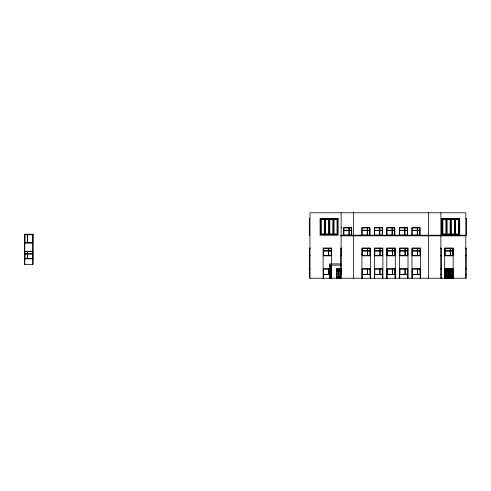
<?xml version="1.0" encoding="UTF-8"?>
<svg xmlns="http://www.w3.org/2000/svg" width="491" height="491" viewBox="0 0 491 491"><rect width="100%" height="100%" fill="white"/><g stroke="black" fill="none" stroke-linecap="round" stroke-linejoin="round"><path stroke-width="0.74" d="M336.746 273.8L336.973 273.561L336.666 273.696M336.734 273.726L337.342 273.677M448.553 273.8C447.952 273.309 448.645 274.61 448.455 271.069L447.178 271.069L447.178 276.206L448.455 276.206L448.338 273.548L448.645 273.591M448.179 273.677L448.559 273.591M448.308 273.647L448.608 273.64M449.897 273.677L449.824 273.671M339.238 270.774C339.631 269.295 337.121 269.295 337.513 270.774M447.786 270.774C448.179 269.295 445.675 269.295 446.061 270.774M451.788 270.774C452.18 269.295 449.676 269.295 450.069 270.774M336.992 273.696L336.844 276.206L338.127 276.206L338.127 271.069L336.844 271.069L336.986 273.843M449.216 273.647L449.59 273.585L449.222 273.696M449.222 273.604L449.535 273.573L449.265 273.775M336.918 273.61L337.151 273.671M309.956 218.378L309.336 218.378L309.336 235.214L309.956 235.214M465.824 218.378L466.45 218.378L466.45 235.214L340.508 235.214L340.508 235.833L465.824 235.833M341.135 227.732L341.754 227.732M24.802 242.99L32.805 242.99M309.956 248.053L309.649 248.053L309.649 278.231L466.137 278.231L466.137 248.053L465.824 248.053M341.135 248.053L340.822 248.053L340.822 278.231M440.887 248.053L441.2 248.053L441.2 278.231M309.649 248.305L310.269 248.305M340.822 248.305L341.441 248.305L341.441 255.786L340.822 255.786M440.574 248.305L441.2 248.305M465.517 248.305L466.137 248.305M24.802 251.306L32.805 251.306M309.649 255.786L310.269 255.786M440.574 255.786L441.2 255.786M465.517 255.786L466.137 255.786M24.802 258.788L32.805 258.788M341.135 263.894L329.627 263.894L329.627 265.14L341.135 265.14M309.649 268.878L310.269 268.878M340.822 268.878L341.441 268.878L341.441 274.494L340.822 274.494M440.574 268.878L441.2 268.878M444.926 268.878L452.929 268.878M465.517 268.878L466.137 268.878M336.623 270.774L340.128 270.774M445.177 270.774L448.676 270.774M449.179 270.774L452.677 270.774M336.623 270.836L340.128 270.836M445.177 270.836L448.676 270.836M449.179 270.836L452.677 270.836M309.649 274.494L309.956 274.494M323.36 274.494L331.37 274.494M362.174 274.494L370.183 274.494M374.639 274.494L382.642 274.494M387.049 274.494L395.059 274.494M399.748 274.494L407.757 274.494M412.201 274.494L420.21 274.494M440.574 274.494L441.2 274.494M465.824 274.494L466.137 274.494M336.623 276.501L340.128 276.501M445.177 276.501L448.676 276.439M449.179 276.439L452.677 276.501M449.333 273.806L449.4 271.069L450.677 271.069L450.677 276.206L449.4 276.206L449.265 273.665M465.824 278.231L465.824 212.769L309.956 212.769L309.956 278.231M459.717 235.214L459.717 218.378L441.636 218.378L441.636 235.214M459.091 219.004L459.091 234.588M454.985 219.004L454.979 234.588M453.181 278.231L453.181 248.053L444.674 248.053L444.674 278.231M452.929 278.231L452.929 268.841L444.926 268.841L444.926 278.231M452.708 278.231L452.708 269.074L449.148 269.074L449.148 278.231M452.677 269.105L452.677 278.176M450.983 269.105L450.983 269.608M450.873 269.105L450.873 269.608M450.959 270.836L450.904 278.176M450.738 219.004L450.738 234.588M448.927 268.841L448.927 278.231M448.7 278.231L448.706 269.074L445.147 269.074L445.147 278.231M446.896 270.836L446.896 278.176M446.871 269.105L446.871 269.608M446.497 219.004L446.497 234.588M441.513 235.214L441.513 235.833M440.887 212.769L440.887 235.214M440.887 235.833L440.887 278.231M429.042 235.214L429.042 235.833M428.416 212.769L428.416 235.214M428.416 235.833L428.416 278.231M420.456 278.231L420.456 248.053L411.955 248.053L411.955 278.231M420.21 278.231L420.21 268.878L412.201 268.878L412.201 278.231M419.958 235.214L419.958 227.732L411.955 227.732L411.955 235.214M408.003 278.231L408.003 248.053L399.502 248.053L399.502 278.231M407.757 278.231L407.757 268.878L399.748 268.878L399.748 278.231M407.505 235.214L407.505 227.732L399.502 227.732L399.502 235.214M395.304 278.231L395.304 248.053L386.804 248.053L386.804 278.231M395.059 278.231L395.059 268.878L387.049 268.878L387.049 278.231M394.807 235.214L394.807 227.732L386.804 227.732L386.804 235.214M382.894 278.231L382.894 248.053L374.387 248.053L374.387 278.231M382.642 278.231L382.642 268.878L374.639 268.878L374.639 278.231M382.397 235.214L382.397 227.732L374.387 227.732L374.387 235.214M370.429 278.231L370.429 248.053L361.928 248.053L361.928 278.231M370.183 278.231L370.183 268.878L362.174 268.878L362.174 278.231M369.932 235.214L369.932 227.732L361.928 227.732L361.928 235.214M353.6 212.769L353.6 235.214M353.6 235.833L353.6 278.231M352.98 235.214L352.98 235.833M351.716 235.214L351.716 227.732L343.706 227.732L343.706 235.214M341.135 212.769L341.135 235.214M341.135 235.833L341.135 278.231M340.38 278.231L340.38 268.841L336.372 268.841L336.372 278.231M340.153 278.231L340.153 269.074L336.599 269.074L336.599 278.231M338.434 269.608L338.348 269.105L338.324 269.608M338.348 270.836L338.348 278.176M336.623 269.105L336.623 278.176M333.414 219.004L333.426 234.588M331.615 278.231L331.615 248.053L323.115 248.053L323.115 278.231M331.37 278.231L331.37 268.878L323.36 268.878L323.36 278.231M331.008 265.14L331.075 278.231M330.762 265.14L330.762 278.231M330.075 265.14L330.075 278.231M329.823 265.14L329.823 278.231M329.179 219.004L329.179 234.588M324.938 219.004L324.938 234.588M32.805 264.397L32.805 234.569L24.802 234.569L24.802 264.397M339.152 270.498C335.893 271.971 338.557 268.141 339.152 270.498M339.49 270.48L339.907 270.541L339.907 269.338L338.624 269.338L339.49 270.48M447.7 270.498C444.447 271.971 447.105 268.141 447.7 270.498M448.038 270.48L448.455 270.541L448.455 269.338L447.178 269.338L448.038 270.48M451.708 270.498C448.449 271.971 451.106 268.141 451.708 270.498M452.039 270.48L452.457 270.541L452.457 269.338L451.18 269.338L452.039 270.48M337.329 270.13L336.844 270.541L336.844 269.338L338.127 269.338L337.329 270.13M445.883 270.13L445.398 270.541L445.398 269.338L446.675 269.338L445.883 270.13M449.885 270.13L449.4 270.541L449.4 269.338L450.677 269.338L449.885 270.13M338.152 218.378L320.077 218.378L320.077 235.214L338.152 235.214L338.152 218.378M337.532 219.004L320.697 219.004L320.697 234.588L337.532 234.588L337.532 219.004M459.226 219.004L442.262 219.004L442.262 234.588L459.226 234.588L459.226 219.004M324.312 219.624L321.323 219.624L321.323 233.968L324.312 233.968L324.312 219.624M328.553 219.624L325.558 219.624L325.558 233.968L328.553 233.968L328.553 219.624M332.794 219.624L329.799 219.624L329.799 233.968L332.794 233.968L332.794 219.624M337.041 219.624L334.052 219.624L334.052 233.968L337.041 233.968L337.041 219.624M445.877 219.624L442.882 219.624L442.882 233.968L445.877 233.968L445.877 219.624M450.118 219.624L447.123 219.624L447.123 233.968L450.118 233.968L450.118 219.624M454.353 219.624L451.364 219.624L451.364 233.968L454.353 233.968L454.353 219.624M458.606 219.624L455.611 219.624L455.611 233.968L458.606 233.968L458.606 219.624M349.003 227.855L343.835 227.855L343.835 230.267L349.003 230.267L349.003 227.855M351.587 227.855L349.132 227.855L349.132 230.267L351.587 230.267L351.587 227.855M367.225 227.855L362.051 227.855L362.051 230.267L367.225 230.267L367.225 227.855M369.809 227.855L367.348 227.855L367.348 230.267L369.809 230.267L369.809 227.855M379.684 227.855L374.516 227.855L374.516 230.267L379.684 230.267L379.684 227.855M382.268 227.855L379.813 227.855L379.813 230.267L382.268 230.267L382.268 227.855M392.1 227.855L386.926 227.855L386.926 230.267L392.1 230.267L392.1 227.855M394.684 227.855L392.223 227.855L392.223 230.267L394.684 230.267L394.684 227.855M404.799 227.855L399.625 227.855L399.625 230.267L404.799 230.267L404.799 227.855M407.383 227.855L404.922 227.855L404.922 230.267L407.383 230.267L407.383 227.855M417.246 227.855L412.078 227.855L412.078 230.267L417.246 230.267L417.246 227.855M419.836 227.855L417.375 227.855L417.375 230.267L419.836 230.267L419.836 227.855M349.003 230.389L343.835 230.389L343.835 235.091L349.003 235.091L349.003 230.389M351.587 230.389L349.132 230.389L349.132 235.091L351.587 235.091L351.587 230.389M367.225 230.389L362.051 230.389L362.051 235.091L367.225 235.091L367.225 230.389M369.809 230.389L367.348 230.389L367.348 235.091L369.809 235.091L369.809 230.389M379.684 230.389L374.516 230.389L374.516 235.091L379.684 235.091L379.684 230.389M382.268 230.389L379.813 230.389L379.813 235.091L382.268 235.091L382.268 230.389M392.1 230.389L386.926 230.389L386.926 235.091L392.1 235.091L392.1 230.389M394.684 230.389L392.223 230.389L392.223 235.091L394.684 235.091L394.684 230.389M404.799 230.389L399.625 230.389L399.625 235.091L404.799 235.091L404.799 230.389M407.383 230.389L404.922 230.389L404.922 235.091L407.383 235.091L407.383 230.389M417.246 230.389L412.078 230.389L412.078 235.091L417.246 235.091L417.246 230.389M419.836 230.389L417.375 230.389L417.375 235.091L419.836 235.091L419.836 230.389M33.057 234.219L24.55 234.219L24.55 264.397L33.057 264.397L33.057 234.219M27.404 234.759L24.924 234.759L24.924 242.8L27.404 242.8L27.404 234.759M32.682 234.759L27.533 234.759L27.533 242.8L32.682 242.8L32.682 234.759M331.37 248.305L323.36 248.305L323.36 255.786L331.37 255.786L331.37 248.305M370.183 248.305L362.174 248.305L362.174 255.786L370.183 255.786L370.183 248.305M382.642 248.305L374.639 248.305L374.639 255.786L382.642 255.786L382.642 248.305M395.059 248.305L387.049 248.305L387.049 255.786L395.059 255.786L395.059 248.305M407.757 248.305L399.748 248.305L399.748 255.786L407.757 255.786L407.757 248.305M420.21 248.305L412.201 248.305L412.201 255.786L420.21 255.786L420.21 248.305M452.929 248.305L444.926 248.305L444.926 255.786L452.929 255.786L452.929 248.305M328.657 248.428L323.489 248.428L323.489 250.84L328.657 250.84L328.657 248.428M331.241 248.428L328.786 248.428L328.786 250.84L331.241 250.84L331.241 248.428M367.471 248.428L362.303 248.428L362.303 250.84L367.471 250.84L367.471 248.428M370.054 248.428L367.599 248.428L367.599 250.84L370.054 250.84L370.054 248.428M379.936 248.428L374.762 248.428L374.762 250.84L379.936 250.84L379.936 248.428M382.52 248.428L380.059 248.428L380.059 250.84L382.52 250.84L382.52 248.428M392.346 248.428L387.178 248.428L387.178 250.84L392.346 250.84L392.346 248.428M394.93 248.428L392.475 248.428L392.475 250.84L394.93 250.84L394.93 248.428M405.044 248.428L399.877 248.428L399.877 250.84L405.044 250.84L405.044 248.428M407.628 248.428L405.173 248.428L405.173 250.84L407.628 250.84L407.628 248.428M417.497 248.428L412.33 248.428L412.33 250.84L417.497 250.84L417.497 248.428M420.081 248.428L417.62 248.428L417.62 250.84L420.081 250.84L420.081 248.428M450.222 248.428L445.049 248.428L445.049 250.84L450.222 250.84L450.222 248.428M452.806 248.428L450.345 248.428L450.345 250.84L452.806 250.84L452.806 248.428M328.657 250.969L323.489 250.969L323.489 255.664L328.657 255.664L328.657 250.969M331.241 250.969L328.786 250.969L328.786 255.664L331.241 255.664L331.241 250.969M367.471 250.969L362.303 250.969L362.303 255.664L367.471 255.664L367.471 250.969M370.054 250.969L367.599 250.969L367.599 255.664L370.054 255.664L370.054 250.969M379.936 250.969L374.762 250.969L374.762 255.664L379.936 255.664L379.936 250.969M382.52 250.969L380.059 250.969L380.059 255.664L382.52 255.664L382.52 250.969M392.346 250.969L387.178 250.969L387.178 255.664L392.346 255.664L392.346 250.969M394.93 250.969L392.475 250.969L392.475 255.664L394.93 255.664L394.93 250.969M405.044 250.969L399.877 250.969L399.877 255.664L405.044 255.664L405.044 250.969M407.628 250.969L405.173 250.969L405.173 255.664L407.628 255.664L407.628 250.969M417.497 250.969L412.33 250.969L412.33 255.664L417.497 255.664L417.497 250.969M420.081 250.969L417.62 250.969L417.62 255.664L420.081 255.664L420.081 250.969M450.222 250.969L445.049 250.969L445.049 255.664L450.222 255.664L450.222 250.969M452.806 250.969L450.345 250.969L450.345 255.664L452.806 255.664L452.806 250.969M27.386 251.429L24.924 251.429L24.924 253.841L27.386 253.841L27.386 251.429M32.682 251.429L27.508 251.429L27.508 253.841L32.682 253.841L32.682 251.429M27.386 253.964L24.924 253.964L24.924 258.659L27.386 258.659L27.386 253.964M32.682 253.964L27.508 253.964L27.508 258.659L32.682 258.659L32.682 253.964M328.639 269.007L323.489 269.007L323.489 274.365L328.639 274.365L328.639 269.007M331.241 269.007L328.761 269.007L328.761 274.365L331.241 274.365L331.241 269.007M367.452 269.007L362.303 269.007L362.303 274.365L367.452 274.365L367.452 269.007M370.054 269.007L367.575 269.007L367.575 274.365L370.054 274.365L370.054 269.007M379.911 269.007L374.762 269.007L374.762 274.365L379.911 274.365L379.911 269.007M382.52 269.007L380.04 269.007L380.04 274.365L382.52 274.365L382.52 269.007M392.327 269.007L387.178 269.007L387.178 274.365L392.327 274.365L392.327 269.007M394.93 269.007L392.45 269.007L392.45 274.365L394.93 274.365L394.93 269.007M405.026 269.007L399.877 269.007L399.877 274.365L405.026 274.365L405.026 269.007M407.628 269.007L405.149 269.007L405.149 274.365L407.628 274.365L407.628 269.007M417.479 269.007L412.33 269.007L412.33 274.365L417.479 274.365L417.479 269.007M420.081 269.007L417.602 269.007L417.602 274.365L420.081 274.365L420.081 269.007M339.907 271.069L338.624 271.069L338.624 276.206L339.907 276.206L339.907 271.069M446.675 271.069L445.398 271.069L445.398 276.206L446.675 276.206L446.675 271.069M452.457 271.069L451.18 271.069L451.18 276.206L452.457 276.206L452.457 271.069M338.127 276.734L336.844 276.734L336.844 277.937L338.127 277.937L338.127 276.734M339.907 276.734L338.624 276.734L338.624 277.937L339.907 277.937L339.907 276.734M446.675 276.734L445.398 276.734L445.398 277.937L446.675 277.937L446.675 276.734M448.455 276.734L447.178 276.734L447.178 277.937L448.455 277.937L448.455 276.734M450.677 276.734L449.4 276.734L449.4 277.937L450.677 277.937L450.677 276.734M452.457 276.734L451.18 276.734L451.18 277.937L452.457 277.937L452.457 276.734M446.982 269.608L446.982 269.105L446.951 269.608"/></g></svg>
